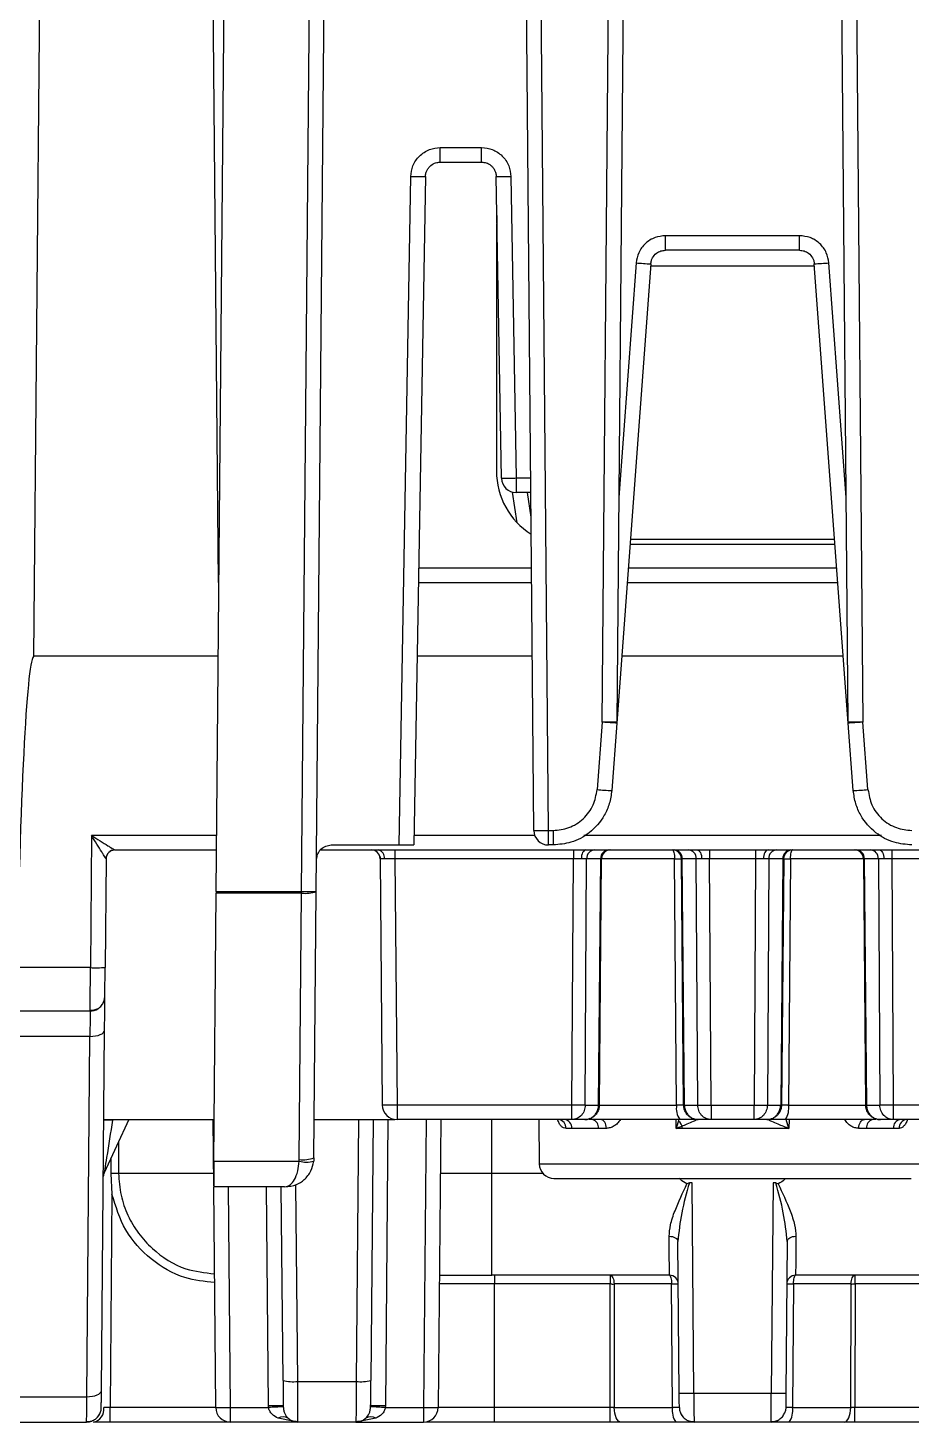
# Model space of a CAD drawing. Header units: inches. Extents: x 897.4 to 914.4, y -8.5 to 2.5.
# Drawn here: x 907.101 to 907.693, y -6.024 to -5.089 of the extents above; entities that cross this region are included whole.
import ezdxf

# ---------------------------------------------------------------- set-up
doc = ezdxf.new("R2010")
doc.units = ezdxf.units.IN
doc.header["$LTSCALE"] = 4
doc.header["$MEASUREMENT"] = 0
doc.layers.get('0').update_dxf_attribs({"linetype": 'CONTINUOUS'})

msp = doc.modelspace()

# ---------------------------------------------------------------- linework, layer by layer
for p, q in [((907.44008, -5.62718), (907.43167, -4.66343)), ((907.44992, -5.62718), (907.44151, -4.66343)), ((907.48585, -5.5546), (907.49363, -4.66343)), ((907.50347, -4.66343), (907.4957, -5.5546)), ((907.65086, -5.5546), (907.64309, -4.66343)), ((907.65293, -4.66343), (907.6607, -5.5546)), ((907.22729, -5.66809), (907.23585, -4.6872)), ((907.28447, -5.66809), (907.29303, -4.6872)), ((907.29431, -5.66809), (907.30287, -4.6872)), ((907.10507, -5.51037), (907.11112, -4.81723)), ((907.22501, -5.06509), (907.22846, -5.46098)), ((907.37729, -5.16951), (907.4051, -5.16951)), ((907.37729, -5.17926), (907.37729, -5.16951)), ((907.4051, -5.17926), (907.4051, -5.16951)), ((907.37729, -5.17926), (907.4051, -5.17926)), ((907.34979, -5.63694), (907.35761, -5.18885)), ((907.36745, -5.18893), (907.35963, -5.63694)), ((907.41846, -5.39105), (907.41494, -5.18893)), ((907.42478, -5.18885), (907.42831, -5.39096)), ((907.41539, -5.21502), (907.41501, -5.22611)), ((907.41501, -5.22611), (907.41501, -5.38635)), ((907.61827, -5.22856), (907.52829, -5.22856)), ((907.52829, -5.23832), (907.52829, -5.22856)), ((907.61827, -5.23832), (907.61827, -5.22856)), ((907.61827, -5.23832), (907.52829, -5.23832)), ((907.51847, -5.24743), (907.49567, -5.55524)), ((907.50865, -5.24679), (907.49701, -5.40399)), ((907.51836, -5.24885), (907.62819, -5.24885)), ((907.65089, -5.55524), (907.62809, -5.24743)), ((907.64955, -5.40399), (907.6379, -5.24679)), ((907.42831, -5.39096), (907.43802, -5.39096)), ((907.42831, -5.39096), (907.42831, -5.40072)), ((907.42886, -5.4209), (907.42578, -5.40039)), ((907.4381, -5.40072), (907.42831, -5.40072)), ((907.43825, -5.41723), (907.43577, -5.40072)), ((907.50456, -5.43526), (907.642, -5.43526)), ((907.5048, -5.43202), (907.64176, -5.43202)), ((907.43854, -5.45131), (907.36287, -5.45131)), ((907.64319, -5.45131), (907.50337, -5.45131)), ((907.22846, -5.46098), (907.2291, -5.46098)), ((907.3627, -5.46098), (907.43863, -5.46098)), ((907.50265, -5.46098), (907.64391, -5.46098)), ((907.22867, -5.51037), (907.10507, -5.51037)), ((907.43906, -5.51037), (907.36184, -5.51037)), ((907.64756, -5.51037), (907.49899, -5.51037)), ((907.48585, -5.5546), (907.4825, -5.59984)), ((907.49567, -5.55524), (907.49232, -5.60048)), ((907.65424, -5.60048), (907.65089, -5.55524)), ((907.66406, -5.59984), (907.6607, -5.5546)), ((907.14369, -5.63062), (907.14292, -5.71915)), ((907.22762, -5.63062), (907.14369, -5.63062)), ((907.44073, -5.63062), (907.35974, -5.63062)), ((907.44992, -5.62718), (907.45306, -5.62718)), ((907.44992, -5.63694), (907.44992, -5.62718)), ((907.45306, -5.62718), (907.45306, -5.63694)), ((907.67305, -5.63062), (907.47351, -5.63062)), ((907.1593, -5.64029), (907.22753, -5.64029)), ((907.1593, -5.64029), (907.1593, -5.64029)), ((907.29708, -5.64029), (907.84948, -5.64029)), ((907.30434, -5.63694), (907.34979, -5.63694)), ((907.34695, -5.64029), (907.34695, -5.64614)), ((907.45306, -5.63694), (907.44992, -5.63694)), ((907.46658, -5.64029), (907.46658, -5.64614)), ((907.55793, -5.64029), (907.55793, -5.64614)), ((907.58863, -5.64029), (907.58863, -5.64614)), ((907.67998, -5.64029), (907.67998, -5.64614)), ((907.15339, -5.64614), (907.15276, -5.71906)), ((907.1535, -5.64507), (907.15339, -5.64614)), ((907.15339, -5.64614), (907.15339, -5.64614)), ((907.33711, -5.64614), (907.33855, -5.81124)), ((907.46658, -5.64614), (907.34695, -5.64614)), ((907.34695, -5.64614), (907.34839, -5.81124)), ((907.46566, -5.81124), (907.46658, -5.64614)), ((907.47459, -5.81124), (907.4755, -5.64614)), ((907.48495, -5.64614), (907.4755, -5.64614)), ((907.48351, -5.81124), (907.48495, -5.64614)), ((907.48406, -5.81124), (907.4855, -5.64614)), ((907.48536, -5.64614), (907.48495, -5.64614)), ((907.4855, -5.64614), (907.48536, -5.64614)), ((907.53439, -5.64614), (907.48541, -5.64614)), ((907.4855, -5.64614), (907.48561, -5.64507)), ((907.53579, -5.81124), (907.53439, -5.64614)), ((907.53915, -5.64614), (907.53901, -5.64614)), ((907.54045, -5.81124), (907.53901, -5.64614)), ((907.53956, -5.64614), (907.53915, -5.64614)), ((907.54901, -5.64614), (907.53956, -5.64614)), ((907.541, -5.81124), (907.53956, -5.64614)), ((907.54993, -5.81124), (907.54901, -5.64614)), ((907.58863, -5.64614), (907.55793, -5.64614)), ((907.55885, -5.81124), (907.55793, -5.64614)), ((907.58863, -5.64614), (907.58771, -5.81124)), ((907.59755, -5.64614), (907.59663, -5.81124)), ((907.607, -5.64614), (907.59755, -5.64614)), ((907.607, -5.64614), (907.60556, -5.81124)), ((907.60755, -5.64614), (907.60611, -5.81124)), ((907.60741, -5.64614), (907.607, -5.64614)), ((907.60755, -5.64614), (907.60741, -5.64614)), ((907.61217, -5.64614), (907.61077, -5.81124)), ((907.66155, -5.64614), (907.61217, -5.64614)), ((907.66095, -5.64507), (907.66106, -5.64614)), ((907.6612, -5.64614), (907.66106, -5.64614)), ((907.66106, -5.64614), (907.6625, -5.81124)), ((907.66161, -5.64614), (907.6612, -5.64614)), ((907.67106, -5.64614), (907.66161, -5.64614)), ((907.66161, -5.64614), (907.66305, -5.81124)), ((907.67106, -5.64614), (907.67197, -5.81124)), ((907.79961, -5.64614), (907.67998, -5.64614)), ((907.67998, -5.64614), (907.68089, -5.81124)), ((907.22571, -5.84888), (907.22728, -5.66921)), ((907.22729, -5.66809), (907.22728, -5.66921)), ((907.28447, -5.66921), (907.22728, -5.66921)), ((907.22729, -5.66809), (907.28447, -5.66809)), ((907.28291, -5.84776), (907.28447, -5.66921)), ((907.28447, -5.66921), (907.28447, -5.66809)), ((907.29275, -5.84665), (907.29431, -5.66809)), ((907.14292, -5.71915), (907.09374, -5.71915)), ((907.09315, -5.74816), (907.14275, -5.74816)), ((907.14275, -5.74816), (907.14275, -5.74728)), ((907.14255, -5.76521), (907.093, -5.76521)), ((907.14044, -6.0067), (907.14255, -5.76521)), ((907.15028, -6.00263), (907.15239, -5.76114)), ((907.46566, -5.81124), (907.34839, -5.81124)), ((907.34839, -5.81124), (907.34839, -5.821)), ((907.46566, -5.821), (907.46566, -5.81124)), ((907.47459, -5.81124), (907.48351, -5.81124)), ((907.48355, -5.81124), (907.53579, -5.81124)), ((907.541, -5.81124), (907.54993, -5.81124)), ((907.55885, -5.81124), (907.58771, -5.81124)), ((907.55885, -5.81124), (907.55885, -5.821)), ((907.58771, -5.821), (907.58771, -5.81124)), ((907.59663, -5.81124), (907.60556, -5.81124)), ((907.61077, -5.81124), (907.66265, -5.81124)), ((907.66305, -5.81124), (907.67197, -5.81124)), ((907.79817, -5.81124), (907.68089, -5.81124)), ((907.68089, -5.81124), (907.68089, -5.821)), ((907.15187, -5.821), (907.22596, -5.821)), ((907.16874, -5.821), (907.15209, -5.8567)), ((907.22557, -5.86545), (907.22518, -5.821)), ((907.29298, -5.821), (907.34686, -5.821)), ((907.32257, -5.821), (907.32103, -5.99654)), ((907.3324, -5.821), (907.33088, -5.99585)), ((907.34224, -5.821), (907.34057, -6.01291)), ((907.46566, -5.821), (907.34839, -5.821)), ((907.36784, -5.821), (907.36615, -6.01399)), ((907.37768, -5.821), (907.37599, -6.01399)), ((907.41186, -5.85703), (907.41186, -5.821)), ((907.44349, -5.821), (907.44375, -5.85061)), ((907.47422, -5.821), (907.46566, -5.821)), ((907.47971, -5.821), (907.47729, -5.821)), ((907.53544, -5.82685), (907.53539, -5.821)), ((907.53727, -5.821), (907.53544, -5.82685)), ((907.55885, -5.821), (907.55029, -5.821)), ((907.58771, -5.821), (907.55885, -5.821)), ((907.59627, -5.821), (907.58771, -5.821)), ((907.61112, -5.82685), (907.60928, -5.821)), ((907.61117, -5.821), (907.61112, -5.82685)), ((907.66927, -5.821), (907.66685, -5.821)), ((907.68089, -5.821), (907.67234, -5.821)), ((907.79817, -5.821), (907.68089, -5.821)), ((907.46552, -5.82685), (907.46169, -5.82685)), ((907.48341, -5.82685), (907.46552, -5.82685)), ((907.48872, -5.82685), (907.48341, -5.82685)), ((907.61112, -5.82685), (907.53544, -5.82685)), ((907.66314, -5.82685), (907.65784, -5.82685)), ((907.68104, -5.82685), (907.66314, -5.82685)), ((907.68487, -5.82685), (907.68104, -5.82685)), ((907.16161, -5.83629), (907.16176, -5.85703)), ((907.15669, -5.84683), (907.15669, -5.85702)), ((907.22571, -5.84888), (907.28284, -5.84888)), ((907.28284, -5.84888), (907.28291, -5.84776)), ((907.29275, -5.84665), (907.29261, -5.84888)), ((907.15669, -5.85702), (907.15734, -5.87092)), ((907.22549, -5.85703), (907.16176, -5.85703)), ((907.41186, -5.85703), (907.37736, -5.85703)), ((907.41186, -5.92533), (907.41186, -5.85703)), ((907.4462, -5.85703), (907.41186, -5.85703)), ((907.44375, -5.85061), (907.70281, -5.85061)), ((907.27307, -5.86616), (907.22556, -5.86616)), ((907.22686, -6.01399), (907.22557, -5.86616)), ((907.23671, -6.01399), (907.23542, -5.86616)), ((907.26229, -6.01291), (907.26101, -5.86616)), ((907.27198, -5.99585), (907.27085, -5.86616)), ((907.28182, -5.99654), (907.28067, -5.86454)), ((907.54433, -5.86342), (907.54272, -5.864)), ((907.54739, -6.00424), (907.54616, -5.86337)), ((907.6004, -5.86337), (907.59917, -6.00424)), ((907.60222, -5.86342), (907.60384, -5.864)), ((907.15734, -5.87092), (907.15609, -6.01399)), ((907.53755, -6.00424), (907.53667, -5.9028)), ((907.60989, -5.9028), (907.60901, -6.00424)), ((907.41383, -5.93118), (907.37672, -5.93118)), ((907.53101, -5.92533), (907.41186, -5.92533)), ((907.41383, -5.92533), (907.41383, -5.93118)), ((907.49118, -5.93118), (907.41383, -5.93118)), ((907.41383, -6.01399), (907.41383, -5.93118)), ((907.49118, -5.92533), (907.49118, -5.93118)), ((907.49135, -6.01399), (907.49118, -5.93118)), ((907.53239, -5.93118), (907.49386, -5.93118)), ((907.49386, -5.93118), (907.49403, -6.01399)), ((907.53309, -6.01399), (907.53239, -5.93118)), ((907.61417, -5.93118), (907.61347, -6.01399)), ((907.6527, -5.93118), (907.61417, -5.93118)), ((907.7347, -5.92533), (907.61555, -5.92533)), ((907.65252, -6.01399), (907.6527, -5.93118)), ((907.65538, -5.93118), (907.65521, -6.01399)), ((907.65538, -5.93118), (907.65538, -5.92533)), ((907.73273, -5.93118), (907.65538, -5.93118)), ((907.28182, -5.99654), (907.32103, -5.99654)), ((907.0909, -6.0067), (907.14044, -6.0067)), ((907.54739, -6.00424), (907.59917, -6.00424)), ((907.15609, -6.02375), (907.15609, -6.01399)), ((907.22686, -6.01399), (907.15609, -6.01399)), ((907.23671, -6.01399), (907.26232, -6.01399)), ((907.23671, -6.02375), (907.23671, -6.01399)), ((907.26232, -6.01399), (907.26229, -6.01291)), ((907.27213, -6.01291), (907.27215, -6.01351)), ((907.33071, -6.01351), (907.33073, -6.01291)), ((907.34057, -6.01291), (907.34053, -6.01399)), ((907.34053, -6.01399), (907.36615, -6.01399)), ((907.36615, -6.01399), (907.36615, -6.02375)), ((907.41383, -6.01399), (907.37599, -6.01399)), ((907.49135, -6.01399), (907.41383, -6.01399)), ((907.41383, -6.02375), (907.41383, -6.01399)), ((907.49135, -6.02375), (907.49135, -6.01399)), ((907.49404, -6.01399), (907.53309, -6.01399)), ((907.61347, -6.01399), (907.65252, -6.01399)), ((907.73273, -6.01399), (907.65521, -6.01399)), ((907.65521, -6.02375), (907.65521, -6.01399)), ((907.09075, -6.02375), (907.14034, -6.02375)), ((907.14034, -6.02375), (907.14035, -6.02316)), ((907.23671, -6.02375), (907.15609, -6.02375)), ((907.28198, -6.02375), (907.23671, -6.02375)), ((907.27853, -6.02308), (907.26872, -6.02118)), ((907.32088, -6.02375), (907.28198, -6.02375)), ((907.33414, -6.02118), (907.32088, -6.02375)), ((907.32088, -6.02375), (907.36615, -6.02375)), ((907.49135, -6.02375), (907.41383, -6.02375)), ((907.53536, -6.02375), (907.49851, -6.02375)), ((907.59908, -6.02375), (907.54748, -6.02375)), ((907.59908, -6.02375), (907.59909, -6.02301)), ((907.64805, -6.02375), (907.6112, -6.02375)), ((907.73273, -6.02375), (907.65521, -6.02375))]:
    msp.add_line(p, q)
at = {"flags": 128}
for points in [[(907.47504, -5.64029), (907.47443, -5.6404), (907.47384, -5.64073), (907.47329, -5.64127), (907.47281, -5.642), (907.47242, -5.64288), (907.47212, -5.64389), (907.47194, -5.64499), (907.47187, -5.64613)], [(907.54947, -5.64029), (907.55008, -5.6404), (907.55067, -5.64073), (907.55122, -5.64127), (907.5517, -5.642), (907.55209, -5.64288), (907.55239, -5.64389), (907.55257, -5.64499), (907.55264, -5.64613)], [(907.59709, -5.64029), (907.59648, -5.6404), (907.59588, -5.64073), (907.59534, -5.64127), (907.59486, -5.642), (907.59446, -5.64288), (907.59417, -5.64389), (907.59398, -5.64499), (907.59392, -5.64613)], [(907.67151, -5.64029), (907.67213, -5.6404), (907.67272, -5.64073), (907.67327, -5.64127), (907.67375, -5.642), (907.67414, -5.64288), (907.67444, -5.64389), (907.67462, -5.64499), (907.67469, -5.64613)], [(907.14255, -5.76521), (907.14446, -5.76514), (907.14631, -5.76492), (907.148, -5.76455), (907.14949, -5.76405), (907.15072, -5.76343), (907.15163, -5.76272), (907.15219, -5.76194), (907.15239, -5.76114)], [(907.47971, -5.821), (907.47865, -5.82081), (907.47773, -5.82033)], [(907.48872, -5.82685), (907.48864, -5.8257), (907.48842, -5.82461), (907.48806, -5.82359), (907.48758, -5.82271), (907.487, -5.82198), (907.48634, -5.82144), (907.48562, -5.82111), (907.48487, -5.821)], [(907.65784, -5.82685), (907.65792, -5.8257), (907.65814, -5.82461), (907.6585, -5.82359), (907.65898, -5.82271), (907.65956, -5.82198), (907.66022, -5.82144), (907.66094, -5.82111), (907.66169, -5.821)], [(907.66685, -5.821), (907.66791, -5.82081), (907.66883, -5.82033)], [(907.22571, -5.84888), (907.22568, -5.85236), (907.22565, -5.85564), (907.22563, -5.85863), (907.2256, -5.86122), (907.22559, -5.86333), (907.22557, -5.86489), (907.22556, -5.86584), (907.22556, -5.86616)], [(907.53076, -5.89919), (907.53191, -5.89925), (907.53301, -5.89945), (907.53403, -5.89978), (907.53492, -5.90023), (907.53566, -5.90078), (907.53621, -5.90141), (907.53655, -5.90209), (907.53667, -5.9028)], [(907.60989, -5.9028), (907.61001, -5.90209), (907.61035, -5.90141), (907.6109, -5.90078), (907.61163, -5.90023), (907.61253, -5.89978), (907.61355, -5.89945), (907.61465, -5.89925), (907.6158, -5.89919)], [(907.14044, -6.0067), (907.14236, -6.00664), (907.1442, -6.00641), (907.1459, -6.00604), (907.14739, -6.00554), (907.14861, -6.00492), (907.14952, -6.00421), (907.15009, -6.00344), (907.15028, -6.00263)], [(907.49851, -6.02375), (907.49764, -6.02356), (907.4968, -6.02301), (907.49603, -6.02211), (907.49536, -6.0209), (907.4948, -6.01942), (907.49439, -6.01773), (907.49413, -6.0159), (907.49404, -6.01399)], [(907.60892, -6.01399), (907.60872, -6.0159), (907.60817, -6.01767)], [(907.64805, -6.02375), (907.64892, -6.02356), (907.64975, -6.02301), (907.65052, -6.02211), (907.6512, -6.0209), (907.65176, -6.01942), (907.65217, -6.01773), (907.65243, -6.0159), (907.65252, -6.01399)], [(907.14034, -6.02375), (907.14225, -6.02356), (907.14304, -6.02337)], [(907.27535, -6.02118), (907.27605, -6.02176), (907.27616, -6.02184)], [(907.32651, -6.02198), (907.32681, -6.02176), (907.32751, -6.02118)]]:
    msp.add_lwpolyline(points, dxfattribs=at)
for centre, radius, start, end in [((907.36499, -4.90684), 0.28211, 268.50051, 270.49937), ((907.4174, -4.90682), 0.28213, 269.50069, 271.49943), ((907.53198, -4.96513), 0.28263, 265.2653, 267.25953), ((907.61458, -4.9652), 0.28255, 272.74013, 274.73493), ((907.46503, -5.38635), 0.05001, 180, 237.76175), ((907.42831, -5.39088), 0.00984, 181, 270), ((907.48585, -5.55451), 0.00984, 355.76361, 359.5), ((907.6607, -5.55451), 0.00984, 180.5, 184.23639), ((907.50586, -5.31777), 0.28303, 265.26673, 267.2581), ((907.6407, -5.31784), 0.28296, 272.74172, 274.73357), ((907.44992, -5.6271), 0.00984, 180.5, 270), ((907.1593, -5.64619), 0.00591, 90, 179.5), ((907.15929, -5.64618), 0.00589, 122.95477, 169.12339), ((907.1593, -5.64619), 0.0059, 90.00085, 123.00938), ((907.3312, -5.64619), 0.00591, 0.5, 90), ((907.33479, -5.64543), 0.00525, 352.48249, 78.71475), ((907.48114, -5.64592), 0.00564, 92.91888, 182.20991), ((907.49059, -5.64592), 0.00564, 92.91912, 182.2128), ((907.4912, -5.64612), 0.00584, 90.68711, 180.17723), ((907.49141, -5.64619), 0.00591, 90, 179.5), ((907.5331, -5.64619), 0.00591, 0.5, 90), ((907.53331, -5.64612), 0.00584, 359.82395, 89.31463), ((907.53392, -5.64592), 0.00564, 357.79009, 87.08112), ((907.54337, -5.64592), 0.00564, 357.7932, 87.07801), ((907.60319, -5.64592), 0.00564, 92.92211, 182.2098), ((907.61264, -5.64592), 0.00564, 92.92199, 182.2068), ((907.61324, -5.64612), 0.00584, 90.68995, 180.17147), ((907.61345, -5.64619), 0.00591, 90, 179.5), ((907.65515, -5.64619), 0.00591, 0.5, 90), ((907.65536, -5.64612), 0.00584, 359.82564, 89.31294), ((907.65597, -5.64592), 0.00564, 357.79164, 87.07957), ((907.66542, -5.64592), 0.00564, 357.79014, 87.0795), ((907.28939, -5.38606), 0.28207, 269.00033, 270.99967), ((907.28707, -5.64816), 0.0212, 262.94682, 289.96384), ((907.14661, -5.57808), 0.14111, 268.50133, 272.49846), ((907.14275, -5.73832), 0.00984, 270, 301.40703), ((907.14275, -5.73832), 0.00984, 318.63672, 359.5), ((907.34839, -5.81115), 0.00984, 180.5, 270), ((907.48378, -5.78718), 0.02406, 269.34121, 270.65879), ((907.54888, -5.81355), 0.01329, 169.97369, 214.05284), ((907.54073, -5.7872), 0.02404, 269.34064, 270.65936), ((907.60583, -5.78718), 0.02406, 269.34121, 270.65879), ((907.59767, -5.81355), 0.0133, 325.95583, 10.01763), ((907.66277, -5.78718), 0.02406, 269.34122, 270.65878), ((907.15482, -5.99021), 0.16892, 88.99846, 91.00154), ((907.45617, -5.82651), 0.00553, 356.47076, 85.42006), ((907.46007, -5.82643), 0.00547, 355.64013, 84.27925), ((907.47823, -5.82612), 0.00524, 351.95935, 77.92482), ((907.66833, -5.82612), 0.00524, 102.07875, 188.03708), ((907.68649, -5.82643), 0.00547, 95.72088, 184.36142), ((907.69039, -5.82651), 0.00553, 94.57828, 183.52926), ((907.53372, -5.8269), 0.00591, 0.5, 56.57157), ((907.28772, -5.82849), 0.02097, 256.52859, 283.47141), ((907.28551, -5.82672), 0.0212, 262.94781, 289.96324), ((907.15744, -5.8592), 0.00591, 155, 179.5), ((907.15902, -6.05074), 0.19373, 89.18812, 90.68938), ((907.45359, -5.85052), 0.00984, 180.5, 270), ((907.53101, -5.93123), 0.00591, 0.5, 90), ((907.61555, -5.93123), 0.00591, 90, 179.5), ((907.2791, -5.96465), 0.03201, 257.14479, 274.87731), ((907.32376, -5.96465), 0.03201, 265.12294, 282.85495), ((907.54247, -5.72224), 0.28204, 269.00025, 270.99975), ((907.60409, -5.72223), 0.28205, 269.00028, 270.99972), ((907.14324, -6.01517), 0.00875, 281.2856, 7.5173), ((907.14034, -6.01391), 0.00984, 318.63672, 359.5), ((907.23671, -6.01391), 0.00984, 180.5, 270), ((907.26721, -6.29491), 0.28204, 89.00025, 90.99975), ((907.28169, -6.30627), 0.29292, 91.86638, 93.79051), ((907.32117, -6.30635), 0.29299, 86.20978, 88.13349), ((907.33565, -6.29493), 0.28206, 89.0003, 90.9997), ((907.36615, -6.01391), 0.00984, 270, 359.5), ((907.54535, -6.01629), 0.01247, 169.41427, 216.75549), ((907.54748, -6.01391), 0.00984, 180.5, 221.61611), ((907.6012, -6.01629), 0.01247, 323.24451, 10.58573), ((907.27204, -6.02612), 0.00595, 56.13588, 123.86412), ((907.28198, -6.01391), 0.00984, 239.52605, 270), ((907.32088, -6.01391), 0.00984, 270, 302.35344), ((907.33082, -6.02612), 0.00595, 56.13827, 123.86173), ((907.54748, -6.01391), 0.00984, 239.97778, 270), ((907.59908, -6.01391), 0.00984, 270, 299.23463)]:
    msp.add_arc(centre, radius, start, end)
msp.add_ellipse((907.10261, -5.79235), major_axis=(0.00246, 0.28198), ratio=0.034903, start_param=0.000305, end_param=1.308507)
for points, knots in [([(907.35761, -5.18885), (907.35791, -5.1864), (907.35837, -5.18264), (907.36085, -5.17814), (907.36338, -5.17508), (907.3665, -5.17257), (907.37104, -5.17017), (907.37484, -5.16977), (907.37729, -5.16951)], [0, 0, 0, 0, 0.239687, 0.36835, 0.500006, 0.628667, 0.760321, 1, 1, 1, 1]), ([(907.4051, -5.16951), (907.40755, -5.16977), (907.41131, -5.17016), (907.41586, -5.17256), (907.41897, -5.17503), (907.42152, -5.17811), (907.42401, -5.18261), (907.42448, -5.1864), (907.42478, -5.18885)], [0, 0, 0, 0, 0.2396774, 0.368335, 0.4999967, 0.6286532, 0.7603122, 1, 1, 1, 1]), ([(907.36745, -5.18893), (907.36752, -5.18815), (907.36765, -5.18662), (907.36849, -5.18454), (907.36966, -5.18278), (907.37148, -5.181), (907.37406, -5.17956), (907.37627, -5.17936), (907.37729, -5.17926)], [0, 0, 0, 0, 0.154156, 0.30005, 0.437667, 0.567017, 0.799918, 1, 1, 1, 1]), ([(907.4051, -5.17926), (907.40612, -5.17936), (907.40832, -5.17956), (907.4109, -5.181), (907.41273, -5.18278), (907.4139, -5.18453), (907.41474, -5.18662), (907.41487, -5.18815), (907.41494, -5.18893)], [0, 0, 0, 0, 0.2001, 0.432981, 0.562331, 0.699957, 0.845843, 1, 1, 1, 1]), ([(907.52829, -5.22856), (907.52592, -5.22881), (907.521, -5.22933), (907.51458, -5.23349), (907.50996, -5.23959), (907.50908, -5.24445), (907.50865, -5.24679)], [0, 0, 0, 0, 0.241034, 0.499995, 0.758956, 1, 1, 1, 1]), ([(907.6379, -5.24679), (907.63748, -5.24445), (907.6366, -5.23959), (907.63197, -5.23349), (907.62555, -5.22933), (907.62064, -5.22881), (907.61827, -5.22856)], [0, 0, 0, 0, 0.241043, 0.500005, 0.758966, 1, 1, 1, 1]), ([(907.51847, -5.24743), (907.51857, -5.2467), (907.51878, -5.24526), (907.5199, -5.24273), (907.52201, -5.24029), (907.52512, -5.2386), (907.52728, -5.23841), (907.52829, -5.23832)], [0, 0, 0, 0, 0.151688, 0.295857, 0.560325, 0.795082, 1, 1, 1, 1]), ([(907.61827, -5.23832), (907.61928, -5.23841), (907.62144, -5.2386), (907.62455, -5.24029), (907.62666, -5.24273), (907.62778, -5.24526), (907.62798, -5.2467), (907.62809, -5.24743)], [0, 0, 0, 0, 0.204919, 0.439676, 0.704146, 0.848315, 1, 1, 1, 1]), ([(907.41846, -5.39105), (907.41861, -5.39106), (907.41891, -5.39108), (907.42119, -5.39106), (907.42444, -5.39103), (907.42702, -5.39098), (907.42831, -5.39096)], [0, 0, 0, 0, 0.2500154, 0.5000023, 0.7500107, 1, 1, 1, 1]), ([(907.4957, -5.5546), (907.49555, -5.55461), (907.49525, -5.55463), (907.49298, -5.55464), (907.48972, -5.55463), (907.48714, -5.55461), (907.48585, -5.5546)], [0, 0, 0, 0, 0.2499995, 0.4999981, 0.7499967, 1, 1, 1, 1]), ([(907.49567, -5.55524), (907.49552, -5.55524), (907.49523, -5.55524), (907.49295, -5.5551), (907.48971, -5.55488), (907.48714, -5.55469), (907.48585, -5.5546)], [0, 0, 0, 0, 0.25001, 0.500003, 0.749994, 1, 1, 1, 1]), ([(907.6607, -5.5546), (907.65941, -5.55461), (907.65684, -5.55463), (907.65358, -5.55464), (907.65131, -5.55463), (907.65101, -5.55461), (907.65086, -5.5546)], [0, 0, 0, 0, 0.249997, 0.499998, 0.749994, 1, 1, 1, 1]), ([(907.6607, -5.5546), (907.65942, -5.55469), (907.65685, -5.55488), (907.6536, -5.5551), (907.65133, -5.55524), (907.65104, -5.55524), (907.65089, -5.55524)], [0, 0, 0, 0, 0.249999, 0.500001, 0.749986, 1, 1, 1, 1]), ([(907.45306, -5.62718), (907.45661, -5.62681), (907.46398, -5.62603), (907.47361, -5.61979), (907.48055, -5.61064), (907.48187, -5.60335), (907.4825, -5.59984)], [0, 0, 0, 0, 0.241038, 0.499994, 0.758956, 1, 1, 1, 1]), ([(907.49232, -5.60048), (907.4919, -5.60343), (907.49109, -5.60918), (907.4866, -5.61931), (907.47818, -5.62904), (907.46571, -5.6358), (907.45708, -5.63658), (907.45306, -5.63694)], [0, 0, 0, 0, 0.151677, 0.295839, 0.560307, 0.795065, 1, 1, 1, 1]), ([(907.6935, -5.63694), (907.68948, -5.63658), (907.68085, -5.6358), (907.66838, -5.62904), (907.65996, -5.61931), (907.65546, -5.60918), (907.65465, -5.60343), (907.65424, -5.60048)], [0, 0, 0, 0, 0.204935, 0.439693, 0.704161, 0.848323, 1, 1, 1, 1]), ([(907.66406, -5.59984), (907.66469, -5.60335), (907.66601, -5.61064), (907.67295, -5.61979), (907.68258, -5.62603), (907.68995, -5.62681), (907.6935, -5.62718)], [0, 0, 0, 0, 0.241043, 0.500005, 0.758963, 1, 1, 1, 1]), ([(907.14369, -5.63062), (907.1456, -5.63182), (907.14936, -5.63419), (907.15376, -5.63692), (907.15659, -5.63868), (907.15807, -5.6396), (907.15906, -5.64018), (907.15922, -5.64025), (907.1593, -5.64029)], [0, 0, 0, 0, 0.300426, 0.592267, 0.717713, 0.825035, 0.917468, 1, 1, 1, 1]), ([(907.15339, -5.64614), (907.15335, -5.64607), (907.15325, -5.64593), (907.15265, -5.64498), (907.15172, -5.64352), (907.14994, -5.6407), (907.14721, -5.63631), (907.14487, -5.63253), (907.14369, -5.63062)], [0, 0, 0, 0, 0.0825226, 0.1749493, 0.2822762, 0.4077258, 0.6995727, 1, 1, 1, 1]), ([(907.44008, -5.62718), (907.44023, -5.62719), (907.44052, -5.62721), (907.4428, -5.62722), (907.44605, -5.62721), (907.44863, -5.62719), (907.44992, -5.62718)], [0, 0, 0, 0, 0.25001, 0.500015, 0.750009, 1, 1, 1, 1]), ([(907.2945, -5.6467), (907.29466, -5.64542), (907.29497, -5.64285), (907.29725, -5.63963), (907.30049, -5.63738), (907.30306, -5.63709), (907.30434, -5.63694)], [0, 0, 0, 0, 0.2500023, 0.4999953, 0.7499998, 1, 1, 1, 1]), ([(907.33674, -5.64418), (907.33679, -5.6443), (907.3371, -5.6449), (907.33713, -5.64558), (907.33716, -5.64614)], [0, 0, 0, 0, 0.186925, 1, 1, 1, 1]), ([(907.34979, -5.63694), (907.35048, -5.63694), (907.35186, -5.63694), (907.35381, -5.63694), (907.35555, -5.63694), (907.35748, -5.63694), (907.35924, -5.63694), (907.3595, -5.63694), (907.35963, -5.63694)], [0, 0, 0, 0, 0.1352324, 0.2676, 0.3971244, 0.5238029, 0.7675119, 1, 1, 1, 1]), ([(907.5331, -5.64029), (907.53327, -5.64037), (907.53361, -5.64055), (907.53403, -5.6419), (907.53432, -5.64383), (907.53437, -5.64537), (907.53439, -5.64614)], [0, 0, 0, 0, 0.249999, 0.500007, 0.750003, 1, 1, 1, 1]), ([(907.61217, -5.64614), (907.61219, -5.64537), (907.61223, -5.64383), (907.61253, -5.6419), (907.61295, -5.64055), (907.61329, -5.64037), (907.61345, -5.64029)], [0, 0, 0, 0, 0.249998, 0.499994, 0.750002, 1, 1, 1, 1]), ([(907.33999, -5.64612), (907.33956, -5.64612), (907.3387, -5.64613), (907.33781, -5.64614), (907.33722, -5.64614), (907.33715, -5.64614), (907.33711, -5.64614)], [0, 0, 0, 0, 0.250013, 0.499996, 0.750006, 1, 1, 1, 1]), ([(907.34695, -5.64614), (907.34631, -5.64614), (907.34502, -5.64614), (907.34316, -5.64614), (907.34144, -5.64613), (907.34047, -5.64612), (907.33999, -5.64612)], [0, 0, 0, 0, 0.2500038, 0.5000012, 0.7499974, 1, 1, 1, 1]), ([(907.47187, -5.64613), (907.47104, -5.64613), (907.46939, -5.64614), (907.46752, -5.64614), (907.46658, -5.64614)], [0, 0, 0, 0, 0.499979, 1, 1, 1, 1]), ([(907.4755, -5.64614), (907.47505, -5.64614), (907.47413, -5.64614), (907.47262, -5.64613), (907.47187, -5.64613)], [0, 0, 0, 0, 0.5, 1, 1, 1, 1]), ([(907.53439, -5.64614), (907.53466, -5.64614), (907.53545, -5.64613), (907.5365, -5.64612), (907.53749, -5.64612), (907.53826, -5.64612), (907.53888, -5.64613), (907.53896, -5.64614), (907.53901, -5.64614)], [0, 0, 0, 0, 0.105834, 0.307593, 0.444757, 0.605894, 0.790999, 1, 1, 1, 1]), ([(907.55264, -5.64613), (907.55189, -5.64613), (907.55038, -5.64614), (907.54947, -5.64614), (907.54901, -5.64614)], [0, 0, 0, 0, 0.5, 1, 1, 1, 1]), ([(907.55793, -5.64614), (907.55699, -5.64614), (907.55512, -5.64614), (907.55347, -5.64613), (907.55264, -5.64613)], [0, 0, 0, 0, 0.499995, 1, 1, 1, 1]), ([(907.59392, -5.64613), (907.59309, -5.64613), (907.59144, -5.64614), (907.58957, -5.64614), (907.58863, -5.64614)], [0, 0, 0, 0, 0.499979, 1, 1, 1, 1]), ([(907.59755, -5.64614), (907.59709, -5.64614), (907.59618, -5.64614), (907.59467, -5.64613), (907.59392, -5.64613)], [0, 0, 0, 0, 0.5, 1, 1, 1, 1]), ([(907.60755, -5.64614), (907.60759, -5.64614), (907.60768, -5.64613), (907.60829, -5.64612), (907.60906, -5.64612), (907.61006, -5.64612), (907.61111, -5.64613), (907.6119, -5.64614), (907.61217, -5.64614)], [0, 0, 0, 0, 0.209004, 0.394097, 0.555237, 0.692402, 0.894165, 1, 1, 1, 1]), ([(907.67469, -5.64613), (907.67393, -5.64613), (907.67243, -5.64614), (907.67151, -5.64614), (907.67106, -5.64614)], [0, 0, 0, 0, 0.5000104, 1, 1, 1, 1]), ([(907.67998, -5.64614), (907.67904, -5.64614), (907.67717, -5.64614), (907.67551, -5.64613), (907.67469, -5.64613)], [0, 0, 0, 0, 0.499995, 1, 1, 1, 1]), ([(907.14275, -5.74728), (907.14275, -5.74714), (907.14276, -5.74658), (907.14278, -5.7429), (907.14281, -5.73763), (907.14284, -5.73234), (907.14288, -5.72608), (907.1429, -5.7215), (907.14292, -5.71915)], [0, 0, 0, 0, 0.086251, 0.352296, 0.500052, 0.657261, 0.823911, 1, 1, 1, 1]), ([(907.15259, -5.7384), (907.15259, -5.73815), (907.15259, -5.73774), (907.15262, -5.73534), (907.15264, -5.73283), (907.15266, -5.72977), (907.1527, -5.72527), (907.15274, -5.72151), (907.15276, -5.71906)], [0, 0, 0, 0, 0.239677, 0.371339, 0.499993, 0.631654, 0.760311, 1, 1, 1, 1]), ([(907.14275, -5.74759), (907.14366, -5.74761), (907.14552, -5.74765), (907.14819, -5.74656), (907.15049, -5.74468), (907.15142, -5.74289), (907.15187, -5.742)], [0, 0, 0, 0, 0.240008, 0.492935, 0.749768, 1, 1, 1, 1]), ([(907.15239, -5.76114), (907.15242, -5.75795), (907.15247, -5.75145), (907.15254, -5.74422), (907.15258, -5.73927), (907.15259, -5.73869), (907.15259, -5.7384)], [0, 0, 0, 0, 0.244858, 0.4999, 0.750074, 1, 1, 1, 1]), ([(907.14274, -5.7487), (907.14274, -5.7488), (907.14273, -5.74917), (907.1427, -5.75208), (907.14264, -5.75739), (907.14258, -5.76255), (907.14255, -5.76521)], [0, 0, 0, 0, 0.116973, 0.393853, 0.688201, 1, 1, 1, 1]), ([(907.34839, -5.81124), (907.3471, -5.81125), (907.34452, -5.81127), (907.34127, -5.81128), (907.33899, -5.81127), (907.3387, -5.81125), (907.33855, -5.81124)], [0, 0, 0, 0, 0.250005, 0.5000053, 0.749995, 1, 1, 1, 1]), ([(907.47459, -5.81124), (907.47412, -5.81124), (907.4732, -5.81125), (907.47102, -5.81126), (907.46846, -5.81125), (907.4666, -5.81124), (907.46566, -5.81124)], [0, 0, 0, 0, 0.249983, 0.499989, 0.749999, 1, 1, 1, 1]), ([(907.47459, -5.81124), (907.47444, -5.81252), (907.47416, -5.81508), (907.47209, -5.8183), (907.46915, -5.82056), (907.46683, -5.82085), (907.46566, -5.821)], [0, 0, 0, 0, 0.25, 0.499994, 0.750008, 1, 1, 1, 1]), ([(907.48406, -5.81124), (907.48396, -5.81226), (907.48374, -5.81446), (907.48227, -5.81703), (907.48047, -5.81885), (907.47868, -5.82001), (907.47656, -5.82083), (907.47501, -5.82094), (907.47422, -5.821)], [0, 0, 0, 0, 0.198144, 0.430305, 0.559785, 0.697896, 0.844638, 1, 1, 1, 1]), ([(907.48142, -5.81736), (907.48205, -5.81636), (907.48323, -5.81449), (907.48342, -5.81227), (907.48351, -5.81124)], [0, 0, 0, 0, 0.539532, 1, 1, 1, 1]), ([(907.54045, -5.81124), (907.54038, -5.81125), (907.54025, -5.81126), (907.53922, -5.81127), (907.53771, -5.81126), (907.53643, -5.81125), (907.53579, -5.81124)], [0, 0, 0, 0, 0.249823, 0.499928, 0.750076, 1, 1, 1, 1]), ([(907.55029, -5.821), (907.5495, -5.82094), (907.54795, -5.82083), (907.54583, -5.82001), (907.54404, -5.81885), (907.54224, -5.81703), (907.54077, -5.81446), (907.54055, -5.81226), (907.54045, -5.81124)], [0, 0, 0, 0, 0.155379, 0.302101, 0.440211, 0.569703, 0.801862, 1, 1, 1, 1]), ([(907.541, -5.81124), (907.54109, -5.81227), (907.54128, -5.81449), (907.54246, -5.81636), (907.5431, -5.81736)], [0, 0, 0, 0, 0.460477, 1, 1, 1, 1]), ([(907.54993, -5.81124), (907.55039, -5.81124), (907.55131, -5.81125), (907.5535, -5.81126), (907.55605, -5.81125), (907.55792, -5.81124), (907.55885, -5.81124)], [0, 0, 0, 0, 0.249989, 0.500001, 0.749993, 1, 1, 1, 1]), ([(907.55885, -5.821), (907.55768, -5.82085), (907.55536, -5.82056), (907.55242, -5.8183), (907.55035, -5.81508), (907.55007, -5.81252), (907.54993, -5.81124)], [0, 0, 0, 0, 0.2499942, 0.4999957, 0.7500011, 1, 1, 1, 1]), ([(907.58771, -5.81124), (907.58864, -5.81124), (907.59051, -5.81125), (907.59306, -5.81126), (907.59524, -5.81125), (907.59617, -5.81124), (907.59663, -5.81124)], [0, 0, 0, 0, 0.250002, 0.500014, 0.750001, 1, 1, 1, 1]), ([(907.59663, -5.81124), (907.59649, -5.81252), (907.5962, -5.81508), (907.59414, -5.8183), (907.5912, -5.82056), (907.58887, -5.82085), (907.58771, -5.821)], [0, 0, 0, 0, 0.25, 0.499994, 0.750008, 1, 1, 1, 1]), ([(907.60611, -5.81124), (907.60601, -5.81226), (907.60579, -5.81446), (907.60432, -5.81703), (907.60251, -5.81885), (907.60073, -5.82001), (907.5986, -5.82083), (907.59706, -5.82094), (907.59627, -5.821)], [0, 0, 0, 0, 0.198144, 0.430305, 0.559785, 0.697896, 0.844638, 1, 1, 1, 1]), ([(907.60346, -5.81736), (907.6041, -5.81636), (907.60528, -5.81449), (907.60547, -5.81227), (907.60556, -5.81124)], [0, 0, 0, 0, 0.539532, 1, 1, 1, 1]), ([(907.61077, -5.81124), (907.61013, -5.81125), (907.60885, -5.81126), (907.60734, -5.81127), (907.60631, -5.81126), (907.60617, -5.81125), (907.60611, -5.81124)], [0, 0, 0, 0, 0.24982, 0.499912, 0.750077, 1, 1, 1, 1]), ([(907.67234, -5.821), (907.67155, -5.82094), (907.67, -5.82083), (907.66788, -5.82001), (907.66609, -5.81885), (907.66429, -5.81703), (907.66282, -5.81446), (907.6626, -5.81226), (907.6625, -5.81124)], [0, 0, 0, 0, 0.155361, 0.302103, 0.440214, 0.569694, 0.801858, 1, 1, 1, 1]), ([(907.66305, -5.81124), (907.66314, -5.81227), (907.66333, -5.81449), (907.66451, -5.81636), (907.66514, -5.81736)], [0, 0, 0, 0, 0.460472, 1, 1, 1, 1]), ([(907.68089, -5.81124), (907.67996, -5.81124), (907.6781, -5.81125), (907.67554, -5.81126), (907.67336, -5.81125), (907.67244, -5.81124), (907.67197, -5.81124)], [0, 0, 0, 0, 0.250004, 0.500016, 0.750014, 1, 1, 1, 1]), ([(907.68089, -5.821), (907.67973, -5.82085), (907.67741, -5.82056), (907.67447, -5.8183), (907.6724, -5.81508), (907.67212, -5.81252), (907.67197, -5.81124)], [0, 0, 0, 0, 0.250001, 0.500008, 0.750001, 1, 1, 1, 1]), ([(907.15777, -5.82131), (907.15641, -5.82973), (907.1546, -5.84097), (907.15276, -5.85264), (907.15224, -5.8558), (907.15211, -5.85659), (907.15209, -5.85667), (907.15209, -5.8567)], [0, 0, 0, 0, 0.658521, 0.879358, 0.948875, 0.975936, 1, 1, 1, 1]), ([(907.46169, -5.82685), (907.46112, -5.82677), (907.45996, -5.82662), (907.45841, -5.82538), (907.45704, -5.82356), (907.45636, -5.82185), (907.45602, -5.821)], [0, 0, 0, 0, 0.248004, 0.49985, 0.750442, 1, 1, 1, 1]), ([(907.47422, -5.821), (907.47497, -5.82094), (907.47643, -5.82083), (907.47842, -5.82001), (907.48012, -5.81887), (907.48099, -5.81785), (907.48142, -5.81736)], [0, 0, 0, 0, 0.272716, 0.530292, 0.772705, 1, 1, 1, 1]), ([(907.53787, -5.821), (907.52758, -5.821), (907.50701, -5.821), (907.48881, -5.821), (907.47971, -5.821)], [0, 0, 0, 0, 0.500002, 1, 1, 1, 1]), ([(907.49812, -5.821), (907.4975, -5.82184), (907.49625, -5.82355), (907.49389, -5.82536), (907.49135, -5.82662), (907.48959, -5.82677), (907.48872, -5.82685)], [0, 0, 0, 0, 0.248354, 0.49885, 0.751717, 1, 1, 1, 1]), ([(907.53544, -5.82685), (907.53797, -5.82586), (907.54206, -5.82427), (907.5463, -5.82246), (907.5483, -5.82153), (907.54874, -5.82127), (907.54892, -5.82115)], [0, 0, 0, 0, 0.500348, 0.809386, 0.918019, 1, 1, 1, 1]), ([(907.55029, -5.821), (907.55013, -5.821), (907.5498, -5.821), (907.54701, -5.821), (907.54299, -5.821), (907.53957, -5.821), (907.53787, -5.821)], [0, 0, 0, 0, 0.24929, 0.500082, 0.749998, 1, 1, 1, 1]), ([(907.5431, -5.81736), (907.54352, -5.81785), (907.54439, -5.81887), (907.54609, -5.82001), (907.54809, -5.82083), (907.54954, -5.82094), (907.55029, -5.821)], [0, 0, 0, 0, 0.2272889, 0.4697216, 0.7272907, 1, 1, 1, 1]), ([(907.59627, -5.821), (907.59702, -5.82094), (907.59847, -5.82083), (907.60047, -5.82001), (907.60217, -5.81887), (907.60304, -5.81785), (907.60346, -5.81736)], [0, 0, 0, 0, 0.272716, 0.530292, 0.772705, 1, 1, 1, 1]), ([(907.60869, -5.821), (907.60698, -5.821), (907.60356, -5.821), (907.59956, -5.821), (907.59679, -5.821), (907.59644, -5.821), (907.59627, -5.821)], [0, 0, 0, 0, 0.249283, 0.500084, 0.749997, 1, 1, 1, 1]), ([(907.59763, -5.82115), (907.59782, -5.82127), (907.59826, -5.82153), (907.60026, -5.82246), (907.6045, -5.82427), (907.60859, -5.82586), (907.61112, -5.82685)], [0, 0, 0, 0, 0.081981, 0.1906, 0.499649, 1, 1, 1, 1]), ([(907.66685, -5.821), (907.65775, -5.821), (907.63955, -5.821), (907.61898, -5.821), (907.60869, -5.821)], [0, 0, 0, 0, 0.500001, 1, 1, 1, 1]), ([(907.65784, -5.82685), (907.65697, -5.82677), (907.65522, -5.82662), (907.65267, -5.82538), (907.65031, -5.82356), (907.64906, -5.82185), (907.64844, -5.821)], [0, 0, 0, 0, 0.248007, 0.499846, 0.750454, 1, 1, 1, 1]), ([(907.66514, -5.81736), (907.66557, -5.81785), (907.66644, -5.81887), (907.66814, -5.82001), (907.67013, -5.82083), (907.67159, -5.82094), (907.67234, -5.821)], [0, 0, 0, 0, 0.2272836, 0.4697226, 0.7272836, 1, 1, 1, 1]), ([(907.69054, -5.821), (907.6902, -5.82184), (907.68952, -5.82355), (907.68815, -5.82536), (907.6866, -5.82662), (907.68544, -5.82677), (907.68487, -5.82685)], [0, 0, 0, 0, 0.248359, 0.498849, 0.751724, 1, 1, 1, 1]), ([(907.27307, -5.86616), (907.27443, -5.86583), (907.27674, -5.86527), (907.27983, -5.86126), (907.28201, -5.85591), (907.28257, -5.85114), (907.28284, -5.84888)], [0, 0, 0, 0, 0.302349, 0.516881, 0.77015, 1, 1, 1, 1]), ([(907.27307, -5.86616), (907.27582, -5.86583), (907.28053, -5.86527), (907.28657, -5.86126), (907.29099, -5.85591), (907.29209, -5.85114), (907.29261, -5.84888)], [0, 0, 0, 0, 0.302381, 0.516882, 0.770171, 1, 1, 1, 1]), ([(907.16176, -5.85703), (907.16211, -5.86192), (907.16278, -5.8716), (907.16761, -5.88525), (907.17476, -5.89739), (907.18694, -5.91068), (907.20428, -5.92192), (907.21957, -5.92361), (907.22608, -5.92434)], [0, 0, 0, 0, 0.143126, 0.282927, 0.419534, 0.553049, 0.80991, 1, 1, 1, 1]), ([(907.45359, -5.86037), (907.45399, -5.86037), (907.45479, -5.86037), (907.46158, -5.86037), (907.47248, -5.86037), (907.48807, -5.86037), (907.5039, -5.86037), (907.51798, -5.86037), (907.53225, -5.86037), (907.55071, -5.86037), (907.57327, -5.86037), (907.59584, -5.86037), (907.61819, -5.86037), (907.63948, -5.86037), (907.65848, -5.86037), (907.67145, -5.86037), (907.67969, -5.86037), (907.68614, -5.86037), (907.69178, -5.86037), (907.69257, -5.86037), (907.69297, -5.86037)], [0, 0, 0, 0, 0.059978, 0.119983, 0.184942, 0.249957, 0.314916, 0.347287, 0.380016, 0.43998, 0.499999, 0.559964, 0.619983, 0.684942, 0.749957, 0.814915, 0.847287, 0.880016, 0.939994, 1, 1, 1, 1]), ([(907.53076, -5.89919), (907.53097, -5.89669), (907.53144, -5.89121), (907.53547, -5.87942), (907.53987, -5.87006), (907.54272, -5.864)], [0, 0, 0, 0, 0.227639, 0.50077, 1, 1, 1, 1]), ([(907.54433, -5.86342), (907.54243, -5.87012), (907.53863, -5.88351), (907.53732, -5.89638), (907.53667, -5.9028)], [0, 0, 0, 0, 0.500402, 1, 1, 1, 1]), ([(907.54272, -5.864), (907.54109, -5.86323), (907.53917, -5.86232), (907.53799, -5.86062), (907.53781, -5.86037)], [0, 0, 0, 0, 0.8480358, 1, 1, 1, 1]), ([(907.54616, -5.86337), (907.54582, -5.86331), (907.5452, -5.86321), (907.5446, -5.86336), (907.54433, -5.86342)], [0, 0, 0, 0, 0.5505556, 1, 1, 1, 1]), ([(907.60222, -5.86342), (907.60195, -5.86336), (907.60135, -5.86321), (907.60074, -5.86331), (907.6004, -5.86337)], [0, 0, 0, 0, 0.449515, 1, 1, 1, 1]), ([(907.60989, -5.9028), (907.60924, -5.89638), (907.60793, -5.88351), (907.60413, -5.87012), (907.60222, -5.86342)], [0, 0, 0, 0, 0.499597, 1, 1, 1, 1]), ([(907.60875, -5.86037), (907.60857, -5.86062), (907.60739, -5.86232), (907.60547, -5.86323), (907.60384, -5.864)], [0, 0, 0, 0, 0.151988, 1, 1, 1, 1]), ([(907.60384, -5.864), (907.60669, -5.87006), (907.61109, -5.87942), (907.61512, -5.89121), (907.61559, -5.89669), (907.6158, -5.89919)], [0, 0, 0, 0, 0.499231, 0.772347, 1, 1, 1, 1]), ([(907.22613, -5.93025), (907.21937, -5.92954), (907.20399, -5.92792), (907.18285, -5.91534), (907.16498, -5.89586), (907.15989, -5.87924), (907.15734, -5.87092)], [0, 0, 0, 0, 0.207162, 0.471404, 0.735675, 1, 1, 1, 1]), ([(907.53101, -5.92533), (907.531, -5.92503), (907.531, -5.92441), (907.53095, -5.91932), (907.53087, -5.9112), (907.5308, -5.90324), (907.53076, -5.89919)], [0, 0, 0, 0, 0.236237, 0.481653, 0.736243, 1, 1, 1, 1]), ([(907.6158, -5.89919), (907.61576, -5.90324), (907.61569, -5.9112), (907.61561, -5.91932), (907.61556, -5.92441), (907.61555, -5.92503), (907.61555, -5.92533)], [0, 0, 0, 0, 0.263757, 0.518347, 0.763763, 1, 1, 1, 1]), ([(907.37677, -5.92533), (907.37829, -5.92533), (907.38969, -5.92533), (907.40157, -5.92533), (907.41186, -5.92533)], [0, 0, 0, 0, 0.134065, 1, 1, 1, 1]), ([(907.49118, -5.92533), (907.49153, -5.92541), (907.49223, -5.92559), (907.49311, -5.92694), (907.49373, -5.92887), (907.49381, -5.93041), (907.49386, -5.93118)], [0, 0, 0, 0, 0.249984, 0.499987, 0.749994, 1, 1, 1, 1]), ([(907.49118, -5.93118), (907.49121, -5.93117), (907.49133, -5.93115), (907.49156, -5.93119), (907.49199, -5.93117), (907.49279, -5.93119), (907.49343, -5.93118), (907.49386, -5.93118)], [0, 0, 0, 0, 0.0386856, 0.1249054, 0.2499089, 0.5008185, 1, 1, 1, 1]), ([(907.53101, -5.92533), (907.53119, -5.92541), (907.53155, -5.92559), (907.532, -5.92694), (907.53232, -5.92887), (907.53236, -5.93041), (907.53239, -5.93118)], [0, 0, 0, 0, 0.2499995, 0.5000047, 0.7499991, 1, 1, 1, 1]), ([(907.53239, -5.93118), (907.53266, -5.93118), (907.53345, -5.93117), (907.53485, -5.93116), (907.53605, -5.93116), (907.53679, -5.93117), (907.53687, -5.93118), (907.53691, -5.93118)], [0, 0, 0, 0, 0.108678, 0.311612, 0.608009, 0.792265, 1, 1, 1, 1]), ([(907.60965, -5.93118), (907.60969, -5.93118), (907.60977, -5.93117), (907.6105, -5.93116), (907.61171, -5.93116), (907.61311, -5.93117), (907.6139, -5.93118), (907.61417, -5.93118)], [0, 0, 0, 0, 0.207735, 0.391991, 0.688388, 0.891322, 1, 1, 1, 1]), ([(907.61417, -5.93118), (907.61419, -5.93041), (907.61424, -5.92887), (907.61456, -5.92694), (907.61501, -5.92559), (907.61537, -5.92541), (907.61555, -5.92533)], [0, 0, 0, 0, 0.2500009, 0.4999953, 0.7500005, 1, 1, 1, 1]), ([(907.6527, -5.93118), (907.65274, -5.93041), (907.65283, -5.92887), (907.65345, -5.92694), (907.65433, -5.92559), (907.65503, -5.92541), (907.65538, -5.92533)], [0, 0, 0, 0, 0.250004, 0.500014, 0.750017, 1, 1, 1, 1]), ([(907.6527, -5.93118), (907.65313, -5.93119), (907.65395, -5.93121), (907.65489, -5.9311), (907.65534, -5.93117), (907.65538, -5.93118)], [0, 0, 0, 0, 0.499627, 0.96128, 1, 1, 1, 1]), ([(907.27198, -5.99585), (907.272, -5.99775), (907.27203, -6.00153), (907.27207, -6.0065), (907.27211, -6.01062), (907.27212, -6.01215), (907.27213, -6.01291)], [0, 0, 0, 0, 0.2507909, 0.5000741, 0.7508042, 1, 1, 1, 1]), ([(907.28198, -6.02375), (907.28198, -6.02348), (907.28197, -6.0229), (907.28194, -6.01785), (907.2819, -6.01059), (907.28186, -6.00304), (907.28184, -5.99874), (907.28182, -5.99654)], [0, 0, 0, 0, 0.205286, 0.440165, 0.704519, 0.848533, 1, 1, 1, 1]), ([(907.32103, -5.99654), (907.32102, -5.99874), (907.321, -6.00304), (907.32096, -6.01059), (907.32092, -6.01785), (907.32088, -6.0229), (907.32088, -6.02348), (907.32088, -6.02375)], [0, 0, 0, 0, 0.151467, 0.295481, 0.559835, 0.794714, 1, 1, 1, 1]), ([(907.33073, -6.01291), (907.33073, -6.01215), (907.33075, -6.01062), (907.33078, -6.00648), (907.33083, -6.00151), (907.33086, -5.99774), (907.33088, -5.99585)], [0, 0, 0, 0, 0.2507784, 0.5000614, 0.7507903, 1, 1, 1, 1]), ([(907.14035, -6.02316), (907.14036, -6.02302), (907.14037, -6.0226), (907.14039, -6.01937), (907.14042, -6.01402), (907.14043, -6.00914), (907.14044, -6.0067)], [0, 0, 0, 0, 0.1434025, 0.4289286, 0.714468, 1, 1, 1, 1]), ([(907.15018, -6.01399), (907.15018, -6.01385), (907.15019, -6.01357), (907.15021, -6.01109), (907.15024, -6.00751), (907.15027, -6.00425), (907.15028, -6.00263)], [0, 0, 0, 0, 0.250785, 0.500064, 0.750793, 1, 1, 1, 1]), ([(907.53764, -6.01399), (907.53763, -6.01386), (907.53763, -6.0136), (907.53762, -6.01166), (907.5376, -6.00965), (907.53758, -6.00737), (907.53756, -6.00547), (907.53755, -6.00424)], [0, 0, 0, 0, 0.249015, 0.499642, 0.628447, 0.760267, 1, 1, 1, 1]), ([(907.54739, -6.00424), (907.5474, -6.0068), (907.54741, -6.01193), (907.54744, -6.01837), (907.54746, -6.02287), (907.54747, -6.02346), (907.54748, -6.02375)], [0, 0, 0, 0, 0.249999, 0.499996, 0.750001, 1, 1, 1, 1]), ([(907.59909, -6.02301), (907.59909, -6.02283), (907.59911, -6.0223), (907.59912, -6.01831), (907.59914, -6.01194), (907.59916, -6.00681), (907.59917, -6.00424)], [0, 0, 0, 0, 0.143403, 0.42894, 0.714469, 1, 1, 1, 1]), ([(907.60901, -6.00424), (907.609, -6.00552), (907.60897, -6.00809), (907.60895, -6.0108), (907.60894, -6.01244), (907.60893, -6.01366), (907.60892, -6.01386), (907.60892, -6.01399)], [0, 0, 0, 0, 0.249022, 0.49965, 0.628467, 0.760279, 1, 1, 1, 1]), ([(907.14034, -6.02345), (907.14125, -6.02343), (907.14312, -6.02337), (907.14579, -6.0222), (907.14809, -6.02028), (907.14901, -6.01848), (907.14947, -6.01759)], [0, 0, 0, 0, 0.237401, 0.489733, 0.747639, 1, 1, 1, 1]), ([(907.15609, -6.01399), (907.1557, -6.014), (907.15493, -6.014), (907.15382, -6.01401), (907.15278, -6.01402), (907.1522, -6.01403), (907.15191, -6.01403)], [0, 0, 0, 0, 0.250018, 0.500046, 0.750006, 1, 1, 1, 1]), ([(907.22686, -6.01399), (907.22701, -6.014), (907.22731, -6.01402), (907.22958, -6.01403), (907.23284, -6.01402), (907.23542, -6.014), (907.23671, -6.01399)], [0, 0, 0, 0, 0.250008, 0.500011, 0.750015, 1, 1, 1, 1]), ([(907.26872, -6.02118), (907.2673, -6.02041), (907.26511, -6.01921), (907.26324, -6.01679), (907.26253, -6.01518), (907.26239, -6.01438), (907.26232, -6.01399)], [0, 0, 0, 0, 0.498501, 0.770651, 0.889242, 1, 1, 1, 1]), ([(907.27215, -6.01351), (907.27224, -6.01432), (907.27242, -6.01596), (907.27337, -6.01882), (907.27456, -6.02023), (907.27535, -6.02118)], [0, 0, 0, 0, 0.240754, 0.490645, 1, 1, 1, 1]), ([(907.32751, -6.02118), (907.3283, -6.02023), (907.32949, -6.01882), (907.33044, -6.01596), (907.33062, -6.01432), (907.33071, -6.01351)], [0, 0, 0, 0, 0.509364, 0.759247, 1, 1, 1, 1]), ([(907.34053, -6.01399), (907.34047, -6.01438), (907.34032, -6.01518), (907.33961, -6.01678), (907.33775, -6.01921), (907.33556, -6.02041), (907.33414, -6.02118)], [0, 0, 0, 0, 0.110679, 0.229183, 0.501141, 1, 1, 1, 1]), ([(907.36615, -6.01399), (907.36744, -6.014), (907.37002, -6.01402), (907.37327, -6.01403), (907.37555, -6.01402), (907.37585, -6.014), (907.37599, -6.01399)], [0, 0, 0, 0, 0.25, 0.5, 0.75, 1, 1, 1, 1]), ([(907.49404, -6.01399), (907.49361, -6.014), (907.49275, -6.014), (907.49182, -6.014), (907.49135, -6.01399)], [0, 0, 0, 0, 0.501378, 1, 1, 1, 1]), ([(907.53764, -6.01399), (907.53757, -6.014), (907.53744, -6.01401), (907.53644, -6.01402), (907.53497, -6.01401), (907.53372, -6.014), (907.53309, -6.01399)], [0, 0, 0, 0, 0.2499936, 0.500103, 0.7501365, 1, 1, 1, 1]), ([(907.53835, -6.01759), (907.53881, -6.01848), (907.53973, -6.02028), (907.54203, -6.02219), (907.54469, -6.02333), (907.54657, -6.02336), (907.54748, -6.02337)], [0, 0, 0, 0, 0.2519354, 0.5098547, 0.7624377, 1, 1, 1, 1]), ([(907.59908, -6.02337), (907.59999, -6.02336), (907.60186, -6.02333), (907.60453, -6.02219), (907.60683, -6.02028), (907.60775, -6.01848), (907.60821, -6.01759)], [0, 0, 0, 0, 0.237584, 0.490165, 0.748066, 1, 1, 1, 1]), ([(907.61347, -6.01399), (907.61284, -6.014), (907.61159, -6.01401), (907.61012, -6.01402), (907.60912, -6.01401), (907.60899, -6.014), (907.60892, -6.01399)], [0, 0, 0, 0, 0.2499954, 0.5001065, 0.7501292, 1, 1, 1, 1]), ([(907.65521, -6.01399), (907.65474, -6.014), (907.65381, -6.014), (907.65295, -6.014), (907.65252, -6.01399)], [0, 0, 0, 0, 0.501342, 1, 1, 1, 1]), ([(907.15609, -6.02375), (907.154, -6.02375), (907.14983, -6.02375), (907.14658, -6.02375), (907.14495, -6.02375)], [0, 0, 0, 0, 0.500016, 1, 1, 1, 1]), ([(907.27452, -6.02024), (907.27518, -6.02089), (907.27655, -6.02222), (907.27922, -6.02325), (907.28108, -6.02323), (907.28198, -6.02323)], [0, 0, 0, 0, 0.328137, 0.673111, 1, 1, 1, 1]), ([(907.32088, -6.02323), (907.32178, -6.02323), (907.32364, -6.02325), (907.3263, -6.02222), (907.32767, -6.02089), (907.32834, -6.02024)], [0, 0, 0, 0, 0.32691, 0.671849, 1, 1, 1, 1]), ([(907.41383, -6.02375), (907.40588, -6.02375), (907.39019, -6.02375), (907.37512, -6.02375), (907.36769, -6.02375)], [0, 0, 0, 0, 0.506332, 1, 1, 1, 1]), ([(907.49851, -6.02375), (907.49737, -6.02375), (907.49508, -6.02375), (907.4926, -6.02375), (907.49135, -6.02375)], [0, 0, 0, 0, 0.500025, 1, 1, 1, 1]), ([(907.54748, -6.02375), (907.54732, -6.02375), (907.547, -6.02375), (907.54428, -6.02375), (907.54041, -6.02375), (907.53704, -6.02375), (907.53536, -6.02375)], [0, 0, 0, 0, 0.249255, 0.500022, 0.749261, 1, 1, 1, 1]), ([(907.6112, -6.02375), (907.60953, -6.02375), (907.60617, -6.02375), (907.60229, -6.02375), (907.59955, -6.02375), (907.59924, -6.02375), (907.59908, -6.02375)], [0, 0, 0, 0, 0.249254, 0.50002, 0.749262, 1, 1, 1, 1]), ([(907.65521, -6.02375), (907.65396, -6.02375), (907.65147, -6.02375), (907.64919, -6.02375), (907.64805, -6.02375)], [0, 0, 0, 0, 0.499994, 1, 1, 1, 1])]:
    msp.add_open_spline(points, degree=3, knots=knots)

doc.saveas('drawing.dxf')
